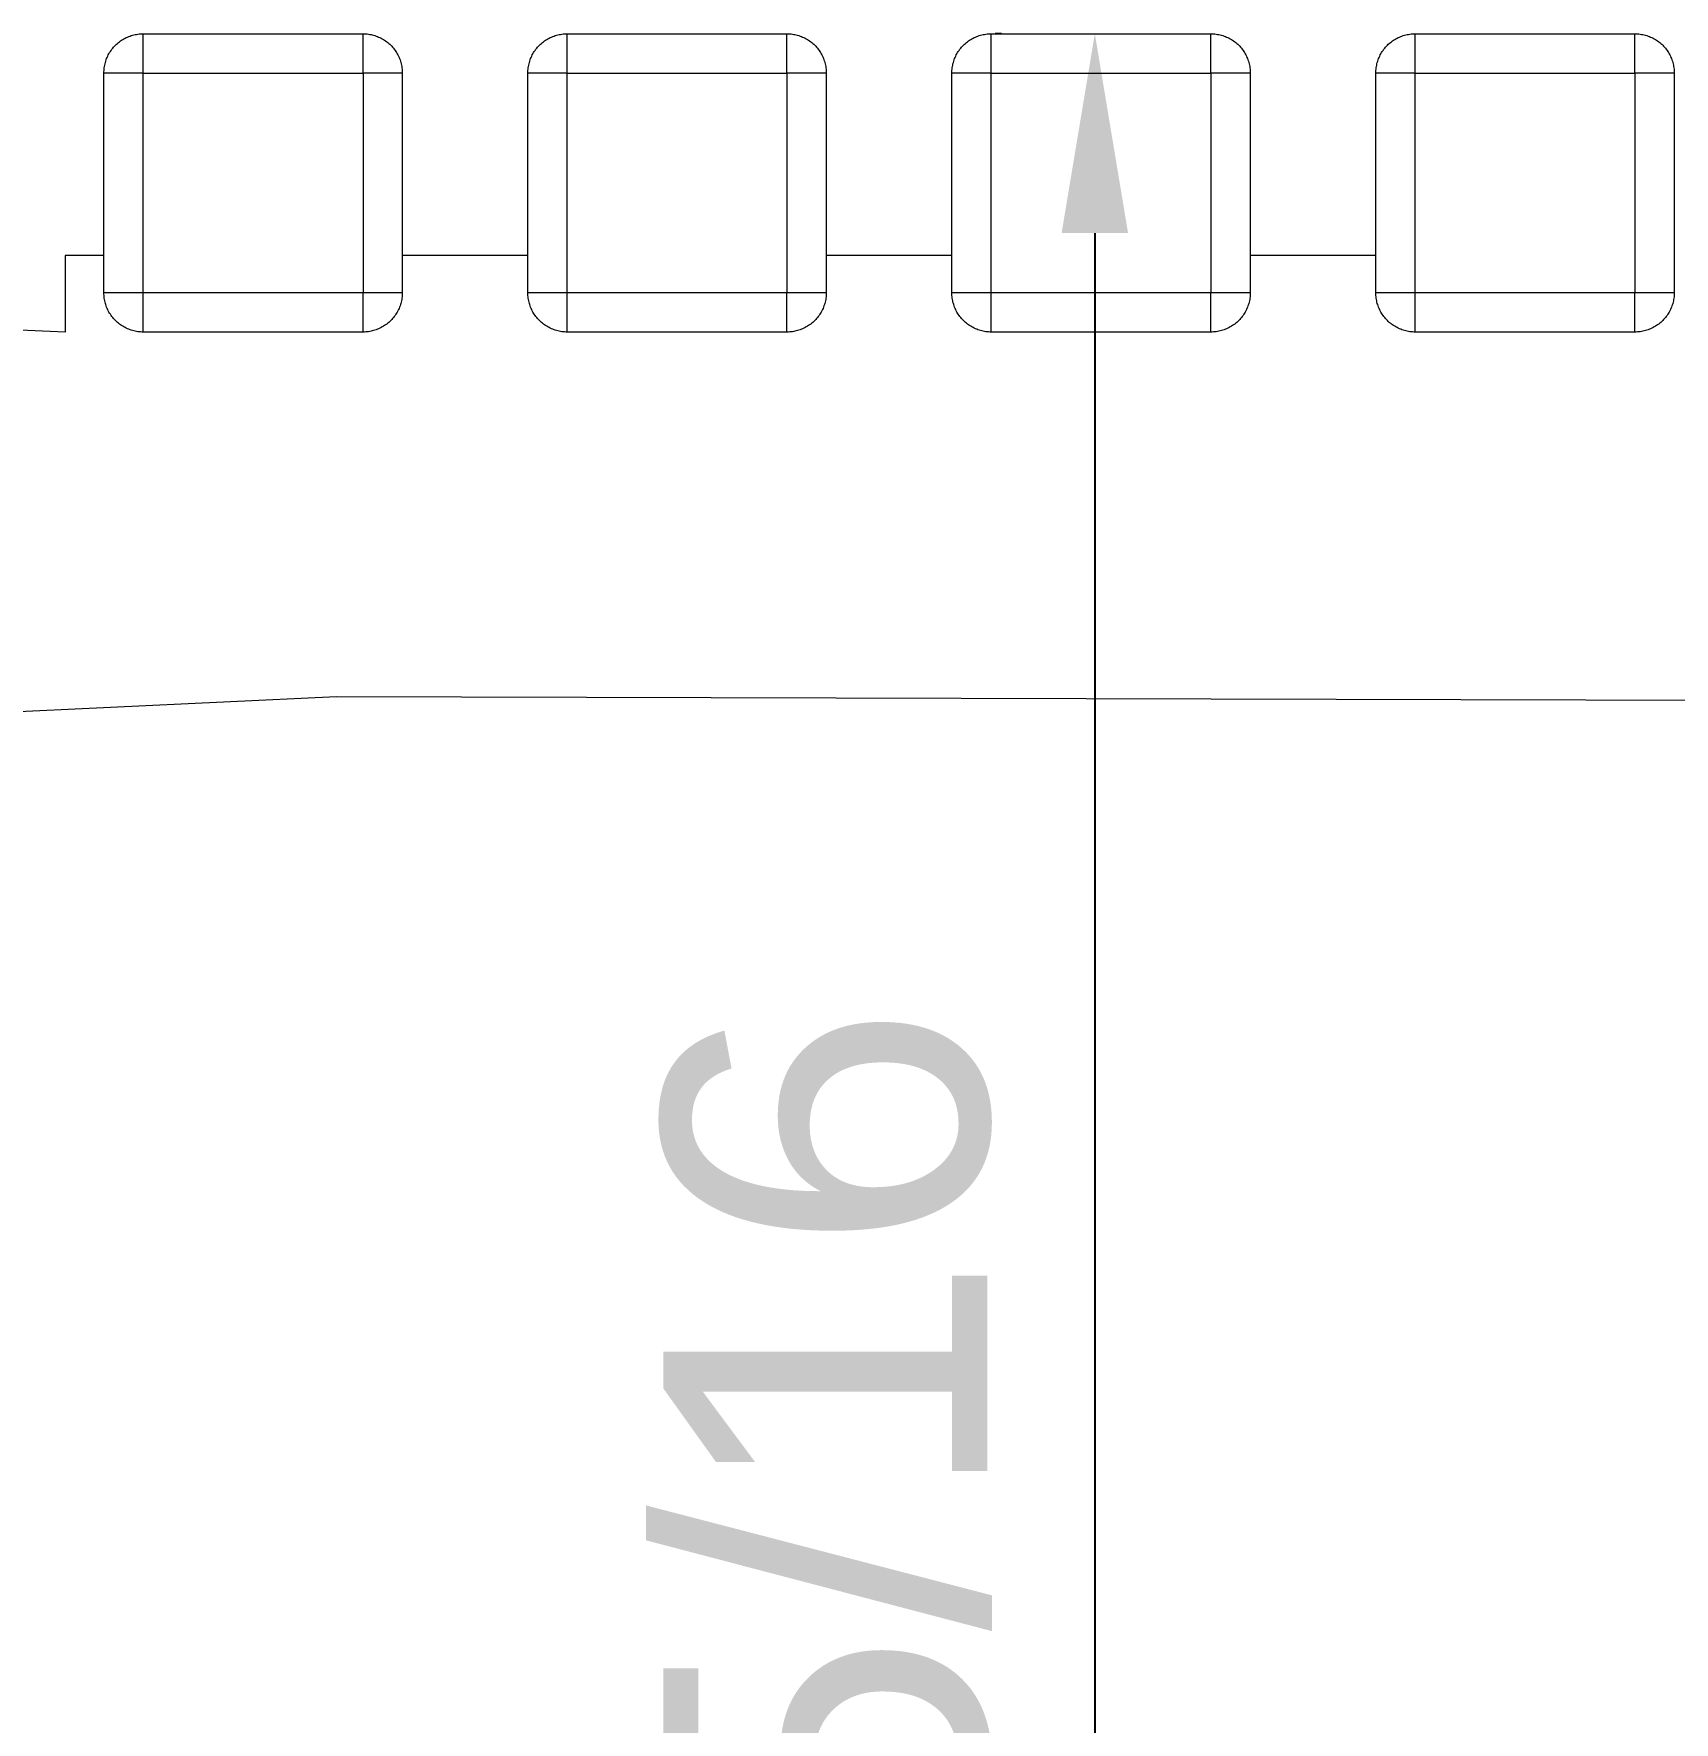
# Model space of a CAD drawing. Header units: inches. Extents: x -16 to 183, y -17 to 123.
# Drawn here: x 144.17 to 152.39, y 113.85 to 122.32 of the extents above; entities that cross this region are included whole.
import ezdxf

# ---------------------------------------------------------------- set-up
doc = ezdxf.new("R2010")
doc.units = ezdxf.units.IN
doc.layers.add('ZANO_R', color=7, linetype='Continuous', lineweight=0)
doc.layers.add('ZANO_W', color=1, linetype='Continuous', lineweight=0)
doc.styles.get("Standard").update_dxf_attribs({"font": 'arial.ttf'})
doc.dimstyles.new('amerykanie', dxfattribs={"dimtxt": 50, "dimasz": 50, "dimexe": 0.5, "dimexo": 0.5, "dimgap": 1, "dimtad": 1, "dimdec": 0, "dimzin": 0, "dimlunit": 5, "dimtxsty": 'Standard', "dimcen": 0.09, "dimclrd": 1, "dimclre": 1, "dimclrt": 1, "dimazin": 0, "dimtfac": 1, "dimtdec": 0, "dimtmove": 0, "dimatfit": 3, "dimfxl": 1, "dimtzin": 0, "dimarcsym": 1})

# ---------------------------------------------------------------- blocks, each defined once
blk = doc.blocks.new('*D366')
at = {"layer": 'ZANO_W', "color": 1, "lineweight": -2}
for p, q in [((149.0193, 122.3175), (148.9881, 122.3175)), ((149.4881, 121.3175), (149.4881, 106.0308)), ((149.0193, 105.0308), (148.9881, 105.0308))]:
    blk.add_line(p, q, dxfattribs=at)
at = {"layer": 'ZANO_W', "color": 1}
for points in [[(149.6548, 121.3175), (149.3214, 121.3175), (149.4881, 122.3175)], [(149.3214, 106.0308), (149.6548, 106.0308), (149.4881, 105.0308)]]:
    blk.add_solid(points, dxfattribs=at)
at = {"layer": 'ZANO_W', "color": 1, "insert": (148.1479, 113.6741), "char_height": 1.625, "attachment_point": 5, "rotation": 90}
blk.add_mtext('17 5/16', dxfattribs=at)

msp = doc.modelspace()

# ---------------------------------------------------------------- linework, layer by layer
at = {"layer": 'ZANO_R'}
for p, q in [((144.61972, 122.29223), (144.62563, 122.29543)), ((144.62563, 122.29543), (144.63165, 122.29842)), ((144.63165, 122.29842), (144.63777, 122.3012)), ((144.63777, 122.3012), (144.64398, 122.30377)), ((144.64398, 122.30377), (144.65027, 122.30613)), ((144.65027, 122.30613), (144.65665, 122.30827)), ((144.65665, 122.30827), (144.66309, 122.3102)), ((144.66309, 122.3102), (144.66959, 122.3119)), ((144.66959, 122.3119), (144.67615, 122.31338)), ((144.67615, 122.31338), (144.68275, 122.31463)), ((144.68275, 122.31463), (144.68939, 122.31566)), ((144.68939, 122.31566), (144.69607, 122.31646)), ((144.69607, 122.31646), (144.70276, 122.31704)), ((144.70276, 122.31704), (144.70948, 122.31738)), ((144.70948, 122.31738), (144.7162, 122.31749)), ((144.7162, 122.31749), (145.81856, 122.31749)), ((144.7162, 122.12064), (144.7162, 122.31749)), ((145.81856, 122.31749), (145.82528, 122.31738)), ((145.81856, 122.12064), (145.81856, 122.31749)), ((145.82528, 122.31738), (145.83199, 122.31704)), ((145.83199, 122.31704), (145.83869, 122.31646)), ((145.83869, 122.31646), (145.84536, 122.31566)), ((145.84536, 122.31566), (145.852, 122.31463)), ((145.852, 122.31463), (145.85861, 122.31338)), ((145.85861, 122.31338), (145.86516, 122.3119)), ((145.86516, 122.3119), (145.87167, 122.3102)), ((145.87167, 122.3102), (145.87811, 122.30827)), ((145.87811, 122.30827), (145.88448, 122.30613)), ((145.88448, 122.30613), (145.89077, 122.30377)), ((145.89077, 122.30377), (145.89698, 122.3012)), ((145.89698, 122.3012), (145.9031, 122.29842)), ((145.9031, 122.29842), (145.90912, 122.29543)), ((145.90912, 122.29543), (145.91504, 122.29223)), ((146.7457, 122.29223), (146.75161, 122.29543)), ((146.75161, 122.29543), (146.75763, 122.29842)), ((146.75763, 122.29842), (146.76375, 122.3012)), ((146.76375, 122.3012), (146.76996, 122.30377)), ((146.76996, 122.30377), (146.77626, 122.30613)), ((146.77626, 122.30613), (146.78263, 122.30827)), ((146.78263, 122.30827), (146.78907, 122.3102)), ((146.78907, 122.3102), (146.79557, 122.3119)), ((146.79557, 122.3119), (146.80213, 122.31338)), ((146.80213, 122.31338), (146.80873, 122.31463)), ((146.80873, 122.31463), (146.81537, 122.31566)), ((146.81537, 122.31566), (146.82205, 122.31646)), ((146.82205, 122.31646), (146.82875, 122.31704)), ((146.82875, 122.31704), (146.83546, 122.31738)), ((146.83546, 122.31738), (146.84218, 122.31749)), ((146.84218, 122.31749), (147.94454, 122.31749)), ((146.84218, 122.12064), (146.84218, 122.31749)), ((147.94454, 122.31749), (147.95126, 122.31738)), ((147.94454, 122.12064), (147.94454, 122.31749)), ((147.95126, 122.31738), (147.95797, 122.31704)), ((147.95797, 122.31704), (147.96467, 122.31646)), ((147.96467, 122.31646), (147.97134, 122.31566)), ((147.97134, 122.31566), (147.97799, 122.31463)), ((147.97799, 122.31463), (147.98459, 122.31338)), ((147.98459, 122.31338), (147.99115, 122.3119)), ((147.99115, 122.3119), (147.99765, 122.3102)), ((147.99765, 122.3102), (148.00409, 122.30827)), ((148.00409, 122.30827), (148.01046, 122.30613)), ((148.01046, 122.30613), (148.01676, 122.30377)), ((148.01676, 122.30377), (148.02297, 122.3012)), ((148.02297, 122.3012), (148.02908, 122.29842)), ((148.02908, 122.29842), (148.0351, 122.29543)), ((148.0351, 122.29543), (148.04102, 122.29223)), ((148.87168, 122.29223), (148.8776, 122.29543)), ((148.8776, 122.29543), (148.88362, 122.29842)), ((148.88362, 122.29842), (148.88974, 122.3012)), ((148.88974, 122.3012), (148.89595, 122.30377)), ((148.89595, 122.30377), (148.90224, 122.30613)), ((148.90224, 122.30613), (148.90861, 122.30827)), ((148.90861, 122.30827), (148.91505, 122.3102)), ((148.91505, 122.3102), (148.92155, 122.3119)), ((148.92155, 122.3119), (148.92811, 122.31338)), ((148.92811, 122.31338), (148.93471, 122.31463)), ((148.93471, 122.31463), (148.94136, 122.31566)), ((148.94136, 122.31566), (148.94803, 122.31646)), ((148.94803, 122.31646), (148.95473, 122.31704)), ((148.95473, 122.31704), (148.96144, 122.31738)), ((148.96144, 122.31738), (148.96816, 122.31749)), ((148.96816, 122.31749), (150.07052, 122.31749)), ((148.96816, 122.12064), (148.96816, 122.31749)), ((150.07052, 122.31749), (150.07724, 122.31738)), ((150.07052, 122.12064), (150.07052, 122.31749)), ((150.07724, 122.31738), (150.08396, 122.31704)), ((150.08396, 122.31704), (150.09065, 122.31646)), ((150.09065, 122.31646), (150.09733, 122.31566)), ((150.09733, 122.31566), (150.10397, 122.31463)), ((150.10397, 122.31463), (150.11057, 122.31338)), ((150.11057, 122.31338), (150.11713, 122.3119)), ((150.11713, 122.3119), (150.12363, 122.3102)), ((150.12363, 122.3102), (150.13007, 122.30827)), ((150.13007, 122.30827), (150.13644, 122.30613)), ((150.13644, 122.30613), (150.14274, 122.30377)), ((150.14274, 122.30377), (150.14895, 122.3012)), ((150.14895, 122.3012), (150.15507, 122.29842)), ((150.15507, 122.29842), (150.16109, 122.29543)), ((150.16109, 122.29543), (150.167, 122.29223)), ((150.99767, 122.29223), (151.00358, 122.29543)), ((151.00358, 122.29543), (151.0096, 122.29842)), ((151.0096, 122.29842), (151.01572, 122.3012)), ((151.01572, 122.3012), (151.02193, 122.30377)), ((151.02193, 122.30377), (151.02822, 122.30613)), ((151.02822, 122.30613), (151.03459, 122.30827)), ((151.03459, 122.30827), (151.04104, 122.3102)), ((151.04104, 122.3102), (151.04754, 122.3119)), ((151.04754, 122.3119), (151.05409, 122.31338)), ((151.05409, 122.31338), (151.0607, 122.31463)), ((151.0607, 122.31463), (151.06734, 122.31566)), ((151.06734, 122.31566), (151.07401, 122.31646)), ((151.07401, 122.31646), (151.08071, 122.31704)), ((151.08071, 122.31704), (151.08742, 122.31738)), ((151.08742, 122.31738), (151.09414, 122.31749)), ((151.09414, 122.31749), (152.19651, 122.31749)), ((151.09414, 122.12064), (151.09414, 122.31749)), ((152.19651, 122.31749), (152.20323, 122.31738)), ((152.19651, 122.12064), (152.19651, 122.31749)), ((152.20323, 122.31738), (152.20994, 122.31704)), ((152.20994, 122.31704), (152.21664, 122.31646)), ((152.21664, 122.31646), (152.22331, 122.31566)), ((152.22331, 122.31566), (152.22995, 122.31463)), ((152.22995, 122.31463), (152.23656, 122.31338)), ((152.23656, 122.31338), (152.24311, 122.3119)), ((152.24311, 122.3119), (152.24962, 122.3102)), ((152.24962, 122.3102), (152.25606, 122.30827)), ((152.25606, 122.30827), (152.26243, 122.30613)), ((152.26243, 122.30613), (152.26872, 122.30377)), ((152.26872, 122.30377), (152.27493, 122.3012)), ((152.27493, 122.3012), (152.28105, 122.29842)), ((152.28105, 122.29842), (152.28707, 122.29543)), ((152.28707, 122.29543), (152.29298, 122.29223)), ((144.53843, 122.20519), (144.54142, 122.21121)), ((144.54142, 122.21121), (144.54461, 122.21712)), ((144.54461, 122.21712), (144.548, 122.22292)), ((144.548, 122.22292), (144.55159, 122.22861)), ((144.55159, 122.22861), (144.55538, 122.23416)), ((144.55538, 122.23416), (144.55934, 122.23959)), ((144.55934, 122.23959), (144.5635, 122.24487)), ((144.5635, 122.24487), (144.56783, 122.25002)), ((144.56783, 122.25002), (144.57233, 122.25501)), ((144.57233, 122.25501), (144.577, 122.25984)), ((144.577, 122.25984), (144.58184, 122.26451)), ((144.58184, 122.26451), (144.58683, 122.26901)), ((144.58683, 122.26901), (144.59197, 122.27334)), ((144.59197, 122.27334), (144.59725, 122.2775)), ((144.59725, 122.2775), (144.60268, 122.28147)), ((144.60268, 122.28147), (144.60823, 122.28525)), ((144.60823, 122.28525), (144.61392, 122.28884)), ((144.61392, 122.28884), (144.61972, 122.29223)), ((145.91504, 122.29223), (145.92084, 122.28884)), ((145.92084, 122.28884), (145.92652, 122.28525)), ((145.92652, 122.28525), (145.93208, 122.28147)), ((145.93208, 122.28147), (145.9375, 122.2775)), ((145.9375, 122.2775), (145.94279, 122.27334)), ((145.94279, 122.27334), (145.94793, 122.26901)), ((145.94793, 122.26901), (145.95292, 122.26451)), ((145.95292, 122.26451), (145.95775, 122.25984)), ((145.95775, 122.25984), (145.96242, 122.25501)), ((145.96242, 122.25501), (145.96693, 122.25002)), ((145.96693, 122.25002), (145.97126, 122.24487)), ((145.97126, 122.24487), (145.97541, 122.23959)), ((145.97541, 122.23959), (145.97938, 122.23416)), ((145.97938, 122.23416), (145.98316, 122.22861)), ((145.98316, 122.22861), (145.98675, 122.22292)), ((145.98675, 122.22292), (145.99014, 122.21712)), ((145.99014, 122.21712), (145.99334, 122.21121)), ((145.99334, 122.21121), (145.99633, 122.20519)), ((146.66441, 122.20519), (146.6674, 122.21121)), ((146.6674, 122.21121), (146.67059, 122.21712)), ((146.67059, 122.21712), (146.67399, 122.22292)), ((146.67399, 122.22292), (146.67758, 122.22861)), ((146.67758, 122.22861), (146.68136, 122.23416)), ((146.68136, 122.23416), (146.68533, 122.23959)), ((146.68533, 122.23959), (146.68948, 122.24487)), ((146.68948, 122.24487), (146.69381, 122.25002)), ((146.69381, 122.25002), (146.69831, 122.25501)), ((146.69831, 122.25501), (146.70298, 122.25984)), ((146.70298, 122.25984), (146.70782, 122.26451)), ((146.70782, 122.26451), (146.71281, 122.26901)), ((146.71281, 122.26901), (146.71795, 122.27334)), ((146.71795, 122.27334), (146.72323, 122.2775)), ((146.72323, 122.2775), (146.72866, 122.28147)), ((146.72866, 122.28147), (146.73422, 122.28525)), ((146.73422, 122.28525), (146.7399, 122.28884)), ((146.7399, 122.28884), (146.7457, 122.29223)), ((148.04102, 122.29223), (148.04682, 122.28884)), ((148.04682, 122.28884), (148.0525, 122.28525)), ((148.0525, 122.28525), (148.05806, 122.28147)), ((148.05806, 122.28147), (148.06348, 122.2775)), ((148.06348, 122.2775), (148.06877, 122.27334)), ((148.06877, 122.27334), (148.07391, 122.26901)), ((148.07391, 122.26901), (148.0789, 122.26451)), ((148.0789, 122.26451), (148.08373, 122.25984)), ((148.08373, 122.25984), (148.08841, 122.25501)), ((148.08841, 122.25501), (148.09291, 122.25002)), ((148.09291, 122.25002), (148.09724, 122.24487)), ((148.09724, 122.24487), (148.10139, 122.23959)), ((148.10139, 122.23959), (148.10536, 122.23416)), ((148.10536, 122.23416), (148.10914, 122.22861)), ((148.10914, 122.22861), (148.11273, 122.22292)), ((148.11273, 122.22292), (148.11613, 122.21712)), ((148.11613, 122.21712), (148.11932, 122.21121)), ((148.11932, 122.21121), (148.12231, 122.20519)), ((148.79039, 122.20519), (148.79338, 122.21121)), ((148.79338, 122.21121), (148.79658, 122.21712)), ((148.79658, 122.21712), (148.79997, 122.22292)), ((148.79997, 122.22292), (148.80356, 122.22861)), ((148.80356, 122.22861), (148.80734, 122.23416)), ((148.80734, 122.23416), (148.81131, 122.23959)), ((148.81131, 122.23959), (148.81546, 122.24487)), ((148.81546, 122.24487), (148.81979, 122.25002)), ((148.81979, 122.25002), (148.8243, 122.25501)), ((148.8243, 122.25501), (148.82897, 122.25984)), ((148.82897, 122.25984), (148.8338, 122.26451)), ((148.8338, 122.26451), (148.83879, 122.26901)), ((148.83879, 122.26901), (148.84393, 122.27334)), ((148.84393, 122.27334), (148.84922, 122.2775)), ((148.84922, 122.2775), (148.85464, 122.28147)), ((148.85464, 122.28147), (148.8602, 122.28525)), ((148.8602, 122.28525), (148.86588, 122.28884)), ((148.86588, 122.28884), (148.87168, 122.29223)), ((150.167, 122.29223), (150.1728, 122.28884)), ((150.1728, 122.28884), (150.17849, 122.28525)), ((150.17849, 122.28525), (150.18404, 122.28147)), ((150.18404, 122.28147), (150.18947, 122.2775)), ((150.18947, 122.2775), (150.19475, 122.27334)), ((150.19475, 122.27334), (150.19989, 122.26901)), ((150.19989, 122.26901), (150.20488, 122.26451)), ((150.20488, 122.26451), (150.20972, 122.25984)), ((150.20972, 122.25984), (150.21439, 122.25501)), ((150.21439, 122.25501), (150.21889, 122.25002)), ((150.21889, 122.25002), (150.22322, 122.24487)), ((150.22322, 122.24487), (150.22737, 122.23959)), ((150.22737, 122.23959), (150.23134, 122.23416)), ((150.23134, 122.23416), (150.23513, 122.22861)), ((150.23513, 122.22861), (150.23872, 122.22292)), ((150.23872, 122.22292), (150.24211, 122.21712)), ((150.24211, 122.21712), (150.2453, 122.21121)), ((150.2453, 122.21121), (150.24829, 122.20519)), ((150.91637, 122.20519), (150.91936, 122.21121)), ((150.91936, 122.21121), (150.92256, 122.21712)), ((150.92256, 122.21712), (150.92595, 122.22292)), ((150.92595, 122.22292), (150.92954, 122.22861)), ((150.92954, 122.22861), (150.93332, 122.23416)), ((150.93332, 122.23416), (150.93729, 122.23959)), ((150.93729, 122.23959), (150.94145, 122.24487)), ((150.94145, 122.24487), (150.94578, 122.25002)), ((150.94578, 122.25002), (150.95028, 122.25501)), ((150.95028, 122.25501), (150.95495, 122.25984)), ((150.95495, 122.25984), (150.95978, 122.26451)), ((150.95978, 122.26451), (150.96477, 122.26901)), ((150.96477, 122.26901), (150.96991, 122.27334)), ((150.96991, 122.27334), (150.9752, 122.2775)), ((150.9752, 122.2775), (150.98063, 122.28147)), ((150.98063, 122.28147), (150.98618, 122.28525)), ((150.98618, 122.28525), (150.99186, 122.28884)), ((150.99186, 122.28884), (150.99767, 122.29223)), ((152.29298, 122.29223), (152.29879, 122.28884)), ((152.29879, 122.28884), (152.30447, 122.28525)), ((152.30447, 122.28525), (152.31003, 122.28147)), ((152.31003, 122.28147), (152.31545, 122.2775)), ((152.31545, 122.2775), (152.32074, 122.27334)), ((152.32074, 122.27334), (152.32588, 122.26901)), ((152.32588, 122.26901), (152.33087, 122.26451)), ((152.33087, 122.26451), (152.3357, 122.25984)), ((152.3357, 122.25984), (152.34037, 122.25501)), ((152.34037, 122.25501), (152.34488, 122.25002)), ((152.34488, 122.25002), (152.34921, 122.24487)), ((152.34921, 122.24487), (152.35336, 122.23959)), ((152.35336, 122.23959), (152.35733, 122.23416)), ((152.35733, 122.23416), (152.36111, 122.22861)), ((152.36111, 122.22861), (152.3647, 122.22292)), ((152.3647, 122.22292), (152.36809, 122.21712)), ((152.36809, 122.21712), (152.37129, 122.21121)), ((152.37129, 122.21121), (152.37428, 122.20519)), ((144.51935, 122.12064), (144.51946, 122.12737)), ((144.51946, 122.12737), (144.5198, 122.13408)), ((144.5198, 122.13408), (144.52038, 122.14078)), ((144.52038, 122.14078), (144.52118, 122.14745)), ((144.52118, 122.14745), (144.52221, 122.15409)), ((144.52221, 122.15409), (144.52346, 122.16069)), ((144.52346, 122.16069), (144.52494, 122.16725)), ((144.52494, 122.16725), (144.52665, 122.17375)), ((144.52665, 122.17375), (144.52857, 122.18019)), ((144.52857, 122.18019), (144.53071, 122.18657)), ((144.53071, 122.18657), (144.53307, 122.19286)), ((144.53307, 122.19286), (144.53564, 122.19907)), ((144.53564, 122.19907), (144.53843, 122.20519)), ((145.99633, 122.20519), (145.99911, 122.19907)), ((145.99911, 122.19907), (146.00168, 122.19286)), ((146.00168, 122.19286), (146.00404, 122.18657)), ((146.00404, 122.18657), (146.00618, 122.18019)), ((146.00618, 122.18019), (146.00811, 122.17375)), ((146.00811, 122.17375), (146.00981, 122.16725)), ((146.00981, 122.16725), (146.01129, 122.16069)), ((146.01129, 122.16069), (146.01255, 122.15409)), ((146.01255, 122.15409), (146.01357, 122.14745)), ((146.01357, 122.14745), (146.01438, 122.14078)), ((146.01438, 122.14078), (146.01495, 122.13408)), ((146.01495, 122.13408), (146.01529, 122.12737)), ((146.01529, 122.12737), (146.01541, 122.12064)), ((146.64533, 122.12064), (146.64544, 122.12737)), ((146.64544, 122.12737), (146.64579, 122.13408)), ((146.64579, 122.13408), (146.64636, 122.14078)), ((146.64636, 122.14078), (146.64716, 122.14745)), ((146.64716, 122.14745), (146.64819, 122.15409)), ((146.64819, 122.15409), (146.64945, 122.16069)), ((146.64945, 122.16069), (146.65093, 122.16725)), ((146.65093, 122.16725), (146.65263, 122.17375)), ((146.65263, 122.17375), (146.65455, 122.18019)), ((146.65455, 122.18019), (146.65669, 122.18657)), ((146.65669, 122.18657), (146.65905, 122.19286)), ((146.65905, 122.19286), (146.66163, 122.19907)), ((146.66163, 122.19907), (146.66441, 122.20519)), ((148.12231, 122.20519), (148.12509, 122.19907)), ((148.12509, 122.19907), (148.12767, 122.19286)), ((148.12767, 122.19286), (148.13002, 122.18657)), ((148.13002, 122.18657), (148.13217, 122.18019)), ((148.13217, 122.18019), (148.13409, 122.17375)), ((148.13409, 122.17375), (148.13579, 122.16725)), ((148.13579, 122.16725), (148.13727, 122.16069)), ((148.13727, 122.16069), (148.13853, 122.15409)), ((148.13853, 122.15409), (148.13956, 122.14745)), ((148.13956, 122.14745), (148.14036, 122.14078)), ((148.14036, 122.14078), (148.14093, 122.13408)), ((148.14093, 122.13408), (148.14128, 122.12737)), ((148.14128, 122.12737), (148.14139, 122.12064)), ((148.77131, 122.12064), (148.77143, 122.12737)), ((148.77143, 122.12737), (148.77177, 122.13408)), ((148.77177, 122.13408), (148.77234, 122.14078)), ((148.77234, 122.14078), (148.77315, 122.14745)), ((148.77315, 122.14745), (148.77417, 122.15409)), ((148.77417, 122.15409), (148.77543, 122.16069)), ((148.77543, 122.16069), (148.77691, 122.16725)), ((148.77691, 122.16725), (148.77861, 122.17375)), ((148.77861, 122.17375), (148.78054, 122.18019)), ((148.78054, 122.18019), (148.78268, 122.18657)), ((148.78268, 122.18657), (148.78504, 122.19286)), ((148.78504, 122.19286), (148.78761, 122.19907)), ((148.78761, 122.19907), (148.79039, 122.20519)), ((150.24829, 122.20519), (150.25108, 122.19907)), ((150.25108, 122.19907), (150.25365, 122.19286)), ((150.25365, 122.19286), (150.25601, 122.18657)), ((150.25601, 122.18657), (150.25815, 122.18019)), ((150.25815, 122.18019), (150.26007, 122.17375)), ((150.26007, 122.17375), (150.26178, 122.16725)), ((150.26178, 122.16725), (150.26326, 122.16069)), ((150.26326, 122.16069), (150.26451, 122.15409)), ((150.26451, 122.15409), (150.26554, 122.14745)), ((150.26554, 122.14745), (150.26634, 122.14078)), ((150.26634, 122.14078), (150.26691, 122.13408)), ((150.26691, 122.13408), (150.26726, 122.12737)), ((150.26726, 122.12737), (150.26737, 122.12064)), ((150.89729, 122.12064), (150.89741, 122.12737)), ((150.89741, 122.12737), (150.89775, 122.13408)), ((150.89775, 122.13408), (150.89833, 122.14078)), ((150.89833, 122.14078), (150.89913, 122.14745)), ((150.89913, 122.14745), (150.90016, 122.15409)), ((150.90016, 122.15409), (150.90141, 122.16069)), ((150.90141, 122.16069), (150.90289, 122.16725)), ((150.90289, 122.16725), (150.90459, 122.17375)), ((150.90459, 122.17375), (150.90652, 122.18019)), ((150.90652, 122.18019), (150.90866, 122.18657)), ((150.90866, 122.18657), (150.91102, 122.19286)), ((150.91102, 122.19286), (150.91359, 122.19907)), ((150.91359, 122.19907), (150.91637, 122.20519)), ((152.37428, 122.20519), (152.37706, 122.19907)), ((152.37706, 122.19907), (152.37963, 122.19286)), ((152.37963, 122.19286), (152.38199, 122.18657)), ((152.38199, 122.18657), (152.38413, 122.18019)), ((152.38413, 122.18019), (152.38606, 122.17375)), ((152.38606, 122.17375), (152.38776, 122.16725)), ((152.38776, 122.16725), (152.38924, 122.16069)), ((152.38924, 122.16069), (152.39049, 122.15409)), ((152.39049, 122.15409), (152.39152, 122.14745)), ((152.39152, 122.14745), (152.39232, 122.14078)), ((152.39232, 122.14078), (152.3929, 122.13408)), ((152.3929, 122.13408), (152.39324, 122.12737)), ((152.39324, 122.12737), (152.39336, 122.12064)), ((144.51935, 121.01828), (144.51935, 122.12064)), ((144.7162, 122.12064), (144.51935, 122.12064)), ((144.7162, 122.12064), (145.81856, 122.12064)), ((144.7162, 121.01828), (144.7162, 122.12064)), ((145.81856, 122.12064), (145.81856, 121.01828)), ((146.01521, 122.12064), (145.81856, 122.12064)), ((146.01521, 122.12064), (146.01541, 122.12064)), ((146.01541, 122.12064), (146.01541, 121.01828)), ((146.64533, 121.01828), (146.64533, 122.12064)), ((146.84218, 122.12064), (146.64533, 122.12064)), ((146.84218, 122.12064), (147.94454, 122.12064)), ((146.84218, 121.01828), (146.84218, 122.12064)), ((147.94454, 122.12064), (147.94454, 121.01828)), ((148.14119, 122.12064), (147.94454, 122.12064)), ((148.14119, 122.12064), (148.14139, 122.12064)), ((148.14139, 122.12064), (148.14139, 121.01828)), ((148.77131, 121.01828), (148.77131, 122.12064)), ((148.96816, 122.12064), (148.77131, 122.12064)), ((148.96816, 122.12064), (150.07052, 122.12064)), ((148.96816, 121.01828), (148.96816, 122.12064)), ((150.07052, 122.12064), (150.07052, 121.01828)), ((150.26718, 122.12064), (150.07052, 122.12064)), ((150.26718, 122.12064), (150.26737, 122.12064)), ((150.26737, 122.12064), (150.26737, 121.01828)), ((150.89729, 121.01828), (150.89729, 122.12064)), ((151.09414, 122.12064), (150.89729, 122.12064)), ((151.09414, 122.12064), (152.19651, 122.12064)), ((151.09414, 121.01828), (151.09414, 122.12064)), ((152.19651, 122.12064), (152.19651, 121.01828)), ((152.39316, 122.12064), (152.19651, 122.12064)), ((152.39316, 122.12064), (152.39336, 122.12064)), ((152.39336, 122.12064), (152.39336, 121.01828)), ((144.51935, 121.20529), (144.32525, 121.20529)), ((144.32525, 121.20529), (144.32525, 120.8212)), ((146.64533, 121.20529), (146.01541, 121.20529)), ((148.77131, 121.20529), (148.14139, 121.20529)), ((150.89729, 121.20529), (150.26737, 121.20529)), ((144.51946, 121.01156), (144.51935, 121.01828)), ((144.7162, 121.01828), (144.51935, 121.01828)), ((144.5198, 121.00485), (144.51946, 121.01156)), ((144.52038, 120.99815), (144.5198, 121.00485)), ((144.52118, 120.99148), (144.52038, 120.99815)), ((144.52221, 120.98484), (144.52118, 120.99148)), ((144.52346, 120.97823), (144.52221, 120.98484)), ((144.52494, 120.97168), (144.52346, 120.97823)), ((144.52665, 120.96517), (144.52494, 120.97168)), ((144.52857, 120.95873), (144.52665, 120.96517)), ((144.53071, 120.95236), (144.52857, 120.95873)), ((144.53307, 120.94607), (144.53071, 120.95236)), ((144.53564, 120.93986), (144.53307, 120.94607)), ((144.53843, 120.93374), (144.53564, 120.93986)), ((145.81856, 121.01828), (144.7162, 121.01828)), ((144.7162, 120.82163), (144.7162, 121.01828)), ((145.81856, 120.82163), (145.81856, 121.01828)), ((146.01521, 121.01828), (145.81856, 121.01828)), ((145.99911, 120.93986), (145.99633, 120.93374)), ((146.00168, 120.94607), (145.99911, 120.93986)), ((146.00404, 120.95236), (146.00168, 120.94607)), ((146.00618, 120.95873), (146.00404, 120.95236)), ((146.00811, 120.96517), (146.00618, 120.95873)), ((146.00981, 120.97168), (146.00811, 120.96517)), ((146.01129, 120.97823), (146.00981, 120.97168)), ((146.01255, 120.98484), (146.01129, 120.97823)), ((146.01357, 120.99148), (146.01255, 120.98484)), ((146.01438, 120.99815), (146.01357, 120.99148)), ((146.01495, 121.00485), (146.01438, 120.99815)), ((146.01529, 121.01156), (146.01495, 121.00485)), ((146.01521, 121.01828), (146.01541, 121.01828)), ((146.01541, 121.01828), (146.01529, 121.01156)), ((146.64544, 121.01156), (146.64533, 121.01828)), ((146.84218, 121.01828), (146.64533, 121.01828)), ((146.64579, 121.00485), (146.64544, 121.01156)), ((146.64636, 120.99815), (146.64579, 121.00485)), ((146.64716, 120.99148), (146.64636, 120.99815)), ((146.64819, 120.98484), (146.64716, 120.99148)), ((146.64945, 120.97823), (146.64819, 120.98484)), ((146.65093, 120.97168), (146.64945, 120.97823)), ((146.65263, 120.96517), (146.65093, 120.97168)), ((146.65455, 120.95873), (146.65263, 120.96517)), ((146.65669, 120.95236), (146.65455, 120.95873)), ((146.65905, 120.94607), (146.65669, 120.95236)), ((146.66163, 120.93986), (146.65905, 120.94607)), ((146.66441, 120.93374), (146.66163, 120.93986)), ((147.94454, 121.01828), (146.84218, 121.01828)), ((146.84218, 120.82163), (146.84218, 121.01828)), ((147.94454, 120.82163), (147.94454, 121.01828)), ((148.14119, 121.01828), (147.94454, 121.01828)), ((148.12509, 120.93986), (148.12231, 120.93374)), ((148.12767, 120.94607), (148.12509, 120.93986)), ((148.13002, 120.95236), (148.12767, 120.94607)), ((148.13217, 120.95873), (148.13002, 120.95236)), ((148.13409, 120.96517), (148.13217, 120.95873)), ((148.13579, 120.97168), (148.13409, 120.96517)), ((148.13727, 120.97823), (148.13579, 120.97168)), ((148.13853, 120.98484), (148.13727, 120.97823)), ((148.13956, 120.99148), (148.13853, 120.98484)), ((148.14036, 120.99815), (148.13956, 120.99148)), ((148.14093, 121.00485), (148.14036, 120.99815)), ((148.14128, 121.01156), (148.14093, 121.00485)), ((148.14119, 121.01828), (148.14139, 121.01828)), ((148.14139, 121.01828), (148.14128, 121.01156)), ((148.77143, 121.01156), (148.77131, 121.01828)), ((148.96816, 121.01828), (148.77131, 121.01828)), ((148.77177, 121.00485), (148.77143, 121.01156)), ((148.77234, 120.99815), (148.77177, 121.00485)), ((148.77315, 120.99148), (148.77234, 120.99815)), ((148.77417, 120.98484), (148.77315, 120.99148)), ((148.77543, 120.97823), (148.77417, 120.98484)), ((148.77691, 120.97168), (148.77543, 120.97823)), ((148.77861, 120.96517), (148.77691, 120.97168)), ((148.78054, 120.95873), (148.77861, 120.96517)), ((148.78268, 120.95236), (148.78054, 120.95873)), ((148.78504, 120.94607), (148.78268, 120.95236)), ((148.78761, 120.93986), (148.78504, 120.94607)), ((148.79039, 120.93374), (148.78761, 120.93986)), ((150.07052, 121.01828), (148.96816, 121.01828)), ((148.96816, 120.82163), (148.96816, 121.01828)), ((150.07052, 120.82163), (150.07052, 121.01828)), ((150.26718, 121.01828), (150.07052, 121.01828)), ((150.25108, 120.93986), (150.24829, 120.93374)), ((150.25365, 120.94607), (150.25108, 120.93986)), ((150.25601, 120.95236), (150.25365, 120.94607)), ((150.25815, 120.95873), (150.25601, 120.95236)), ((150.26007, 120.96517), (150.25815, 120.95873)), ((150.26178, 120.97168), (150.26007, 120.96517)), ((150.26326, 120.97823), (150.26178, 120.97168)), ((150.26451, 120.98484), (150.26326, 120.97823)), ((150.26554, 120.99148), (150.26451, 120.98484)), ((150.26634, 120.99815), (150.26554, 120.99148)), ((150.26691, 121.00485), (150.26634, 120.99815)), ((150.26726, 121.01156), (150.26691, 121.00485)), ((150.26718, 121.01828), (150.26737, 121.01828)), ((150.26737, 121.01828), (150.26726, 121.01156)), ((150.89741, 121.01156), (150.89729, 121.01828)), ((151.09414, 121.01828), (150.89729, 121.01828)), ((150.89775, 121.00485), (150.89741, 121.01156)), ((150.89833, 120.99815), (150.89775, 121.00485)), ((150.89913, 120.99148), (150.89833, 120.99815)), ((150.90016, 120.98484), (150.89913, 120.99148)), ((150.90141, 120.97823), (150.90016, 120.98484)), ((150.90289, 120.97168), (150.90141, 120.97823)), ((150.90459, 120.96517), (150.90289, 120.97168)), ((150.90652, 120.95873), (150.90459, 120.96517)), ((150.90866, 120.95236), (150.90652, 120.95873)), ((150.91102, 120.94607), (150.90866, 120.95236)), ((150.91359, 120.93986), (150.91102, 120.94607)), ((150.91637, 120.93374), (150.91359, 120.93986)), ((152.19651, 121.01828), (151.09414, 121.01828)), ((151.09414, 120.82163), (151.09414, 121.01828)), ((152.19651, 120.82163), (152.19651, 121.01828)), ((152.39316, 121.01828), (152.19651, 121.01828)), ((152.37706, 120.93986), (152.37428, 120.93374)), ((152.37963, 120.94607), (152.37706, 120.93986)), ((152.38199, 120.95236), (152.37963, 120.94607)), ((152.38413, 120.95873), (152.38199, 120.95236)), ((152.38606, 120.96517), (152.38413, 120.95873)), ((152.38776, 120.97168), (152.38606, 120.96517)), ((152.38924, 120.97823), (152.38776, 120.97168)), ((152.39049, 120.98484), (152.38924, 120.97823)), ((152.39152, 120.99148), (152.39049, 120.98484)), ((152.39232, 120.99815), (152.39152, 120.99148)), ((152.3929, 121.00485), (152.39232, 120.99815)), ((152.39324, 121.01156), (152.3929, 121.00485)), ((152.39316, 121.01828), (152.39336, 121.01828)), ((152.39336, 121.01828), (152.39324, 121.01156)), ((144.54142, 120.92772), (144.53843, 120.93374)), ((144.54461, 120.9218), (144.54142, 120.92772)), ((144.548, 120.916), (144.54461, 120.9218)), ((144.55159, 120.91032), (144.548, 120.916)), ((144.55538, 120.90476), (144.55159, 120.91032)), ((144.55934, 120.89934), (144.55538, 120.90476)), ((144.5635, 120.89405), (144.55934, 120.89934)), ((144.56783, 120.88891), (144.5635, 120.89405)), ((144.57233, 120.88392), (144.56783, 120.88891)), ((144.577, 120.87909), (144.57233, 120.88392)), ((144.58184, 120.87442), (144.577, 120.87909)), ((144.58683, 120.86991), (144.58184, 120.87442)), ((144.59197, 120.86558), (144.58683, 120.86991)), ((144.59725, 120.86143), (144.59197, 120.86558)), ((144.60268, 120.85746), (144.59725, 120.86143)), ((144.60823, 120.85368), (144.60268, 120.85746)), ((145.93208, 120.85746), (145.92652, 120.85368)), ((145.9375, 120.86143), (145.93208, 120.85746)), ((145.94279, 120.86558), (145.9375, 120.86143)), ((145.94793, 120.86991), (145.94279, 120.86558)), ((145.95292, 120.87442), (145.94793, 120.86991)), ((145.95775, 120.87909), (145.95292, 120.87442)), ((145.96242, 120.88392), (145.95775, 120.87909)), ((145.96693, 120.88891), (145.96242, 120.88392)), ((145.97126, 120.89405), (145.96693, 120.88891)), ((145.97541, 120.89934), (145.97126, 120.89405)), ((145.97938, 120.90476), (145.97541, 120.89934)), ((145.98316, 120.91032), (145.97938, 120.90476)), ((145.98675, 120.916), (145.98316, 120.91032)), ((145.99014, 120.9218), (145.98675, 120.916)), ((145.99334, 120.92772), (145.99014, 120.9218)), ((145.99633, 120.93374), (145.99334, 120.92772)), ((146.6674, 120.92772), (146.66441, 120.93374)), ((146.67059, 120.9218), (146.6674, 120.92772)), ((146.67399, 120.916), (146.67059, 120.9218)), ((146.67758, 120.91032), (146.67399, 120.916)), ((146.68136, 120.90476), (146.67758, 120.91032)), ((146.68533, 120.89934), (146.68136, 120.90476)), ((146.68948, 120.89405), (146.68533, 120.89934)), ((146.69381, 120.88891), (146.68948, 120.89405)), ((146.69831, 120.88392), (146.69381, 120.88891)), ((146.70298, 120.87909), (146.69831, 120.88392)), ((146.70782, 120.87442), (146.70298, 120.87909)), ((146.71281, 120.86991), (146.70782, 120.87442)), ((146.71795, 120.86558), (146.71281, 120.86991)), ((146.72323, 120.86143), (146.71795, 120.86558)), ((146.72866, 120.85746), (146.72323, 120.86143)), ((146.73422, 120.85368), (146.72866, 120.85746)), ((148.05806, 120.85746), (148.0525, 120.85368)), ((148.06348, 120.86143), (148.05806, 120.85746)), ((148.06877, 120.86558), (148.06348, 120.86143)), ((148.07391, 120.86991), (148.06877, 120.86558)), ((148.0789, 120.87442), (148.07391, 120.86991)), ((148.08373, 120.87909), (148.0789, 120.87442)), ((148.08841, 120.88392), (148.08373, 120.87909)), ((148.09291, 120.88891), (148.08841, 120.88392)), ((148.09724, 120.89405), (148.09291, 120.88891)), ((148.10139, 120.89934), (148.09724, 120.89405)), ((148.10536, 120.90476), (148.10139, 120.89934)), ((148.10914, 120.91032), (148.10536, 120.90476)), ((148.11273, 120.916), (148.10914, 120.91032)), ((148.11613, 120.9218), (148.11273, 120.916)), ((148.11932, 120.92772), (148.11613, 120.9218)), ((148.12231, 120.93374), (148.11932, 120.92772)), ((148.79338, 120.92772), (148.79039, 120.93374)), ((148.79658, 120.9218), (148.79338, 120.92772)), ((148.79997, 120.916), (148.79658, 120.9218)), ((148.80356, 120.91032), (148.79997, 120.916)), ((148.80734, 120.90476), (148.80356, 120.91032)), ((148.81131, 120.89934), (148.80734, 120.90476)), ((148.81546, 120.89405), (148.81131, 120.89934)), ((148.81979, 120.88891), (148.81546, 120.89405)), ((148.8243, 120.88392), (148.81979, 120.88891)), ((148.82897, 120.87909), (148.8243, 120.88392)), ((148.8338, 120.87442), (148.82897, 120.87909)), ((148.83879, 120.86991), (148.8338, 120.87442)), ((148.84393, 120.86558), (148.83879, 120.86991)), ((148.84922, 120.86143), (148.84393, 120.86558)), ((148.85464, 120.85746), (148.84922, 120.86143)), ((148.8602, 120.85368), (148.85464, 120.85746)), ((150.18404, 120.85746), (150.17849, 120.85368)), ((150.18947, 120.86143), (150.18404, 120.85746)), ((150.19475, 120.86558), (150.18947, 120.86143)), ((150.19989, 120.86991), (150.19475, 120.86558)), ((150.20488, 120.87442), (150.19989, 120.86991)), ((150.20972, 120.87909), (150.20488, 120.87442)), ((150.21439, 120.88392), (150.20972, 120.87909)), ((150.21889, 120.88891), (150.21439, 120.88392)), ((150.22322, 120.89405), (150.21889, 120.88891)), ((150.22737, 120.89934), (150.22322, 120.89405)), ((150.23134, 120.90476), (150.22737, 120.89934)), ((150.23513, 120.91032), (150.23134, 120.90476)), ((150.23872, 120.916), (150.23513, 120.91032)), ((150.24211, 120.9218), (150.23872, 120.916)), ((150.2453, 120.92772), (150.24211, 120.9218)), ((150.24829, 120.93374), (150.2453, 120.92772)), ((150.91936, 120.92772), (150.91637, 120.93374)), ((150.92256, 120.9218), (150.91936, 120.92772)), ((150.92595, 120.916), (150.92256, 120.9218)), ((150.92954, 120.91032), (150.92595, 120.916)), ((150.93332, 120.90476), (150.92954, 120.91032)), ((150.93729, 120.89934), (150.93332, 120.90476)), ((150.94145, 120.89405), (150.93729, 120.89934)), ((150.94578, 120.88891), (150.94145, 120.89405)), ((150.95028, 120.88392), (150.94578, 120.88891)), ((150.95495, 120.87909), (150.95028, 120.88392)), ((150.95978, 120.87442), (150.95495, 120.87909)), ((150.96477, 120.86991), (150.95978, 120.87442)), ((150.96991, 120.86558), (150.96477, 120.86991)), ((150.9752, 120.86143), (150.96991, 120.86558)), ((150.98063, 120.85746), (150.9752, 120.86143)), ((150.98618, 120.85368), (150.98063, 120.85746)), ((152.31003, 120.85746), (152.30447, 120.85368)), ((152.31545, 120.86143), (152.31003, 120.85746)), ((152.32074, 120.86558), (152.31545, 120.86143)), ((152.32588, 120.86991), (152.32074, 120.86558)), ((152.33087, 120.87442), (152.32588, 120.86991)), ((152.3357, 120.87909), (152.33087, 120.87442)), ((152.34037, 120.88392), (152.3357, 120.87909)), ((152.34488, 120.88891), (152.34037, 120.88392)), ((152.34921, 120.89405), (152.34488, 120.88891)), ((152.35336, 120.89934), (152.34921, 120.89405)), ((152.35733, 120.90476), (152.35336, 120.89934)), ((152.36111, 120.91032), (152.35733, 120.90476)), ((152.3647, 120.916), (152.36111, 120.91032)), ((152.36809, 120.9218), (152.3647, 120.916)), ((152.37129, 120.92772), (152.36809, 120.9218)), ((152.37428, 120.93374), (152.37129, 120.92772)), ((144.32525, 120.8212), (143.76272, 120.84497)), ((144.61392, 120.85009), (144.60823, 120.85368)), ((144.61972, 120.8467), (144.61392, 120.85009)), ((144.62563, 120.8435), (144.61972, 120.8467)), ((144.63165, 120.84051), (144.62563, 120.8435)), ((144.63777, 120.83773), (144.63165, 120.84051)), ((144.64398, 120.83516), (144.63777, 120.83773)), ((144.65027, 120.8328), (144.64398, 120.83516)), ((144.65665, 120.83066), (144.65027, 120.8328)), ((144.66309, 120.82873), (144.65665, 120.83066)), ((144.66959, 120.82703), (144.66309, 120.82873)), ((144.67615, 120.82555), (144.66959, 120.82703)), ((144.68275, 120.8243), (144.67615, 120.82555)), ((144.68939, 120.82327), (144.68275, 120.8243)), ((144.69607, 120.82246), (144.68939, 120.82327)), ((144.70276, 120.82189), (144.69607, 120.82246)), ((144.70948, 120.82155), (144.70276, 120.82189)), ((144.7162, 120.82143), (144.70948, 120.82155)), ((144.7162, 120.82163), (144.7162, 120.82143)), ((145.81856, 120.82143), (144.7162, 120.82143)), ((145.81856, 120.82163), (145.81856, 120.82143)), ((145.82528, 120.82155), (145.81856, 120.82143)), ((145.83199, 120.82189), (145.82528, 120.82155)), ((145.83869, 120.82246), (145.83199, 120.82189)), ((145.84536, 120.82327), (145.83869, 120.82246)), ((145.852, 120.8243), (145.84536, 120.82327)), ((145.85861, 120.82555), (145.852, 120.8243)), ((145.86516, 120.82703), (145.85861, 120.82555)), ((145.87167, 120.82873), (145.86516, 120.82703)), ((145.87811, 120.83066), (145.87167, 120.82873)), ((145.88448, 120.8328), (145.87811, 120.83066)), ((145.89077, 120.83516), (145.88448, 120.8328)), ((145.89698, 120.83773), (145.89077, 120.83516)), ((145.9031, 120.84051), (145.89698, 120.83773)), ((145.90912, 120.8435), (145.9031, 120.84051)), ((145.91504, 120.8467), (145.90912, 120.8435)), ((145.92084, 120.85009), (145.91504, 120.8467)), ((145.92652, 120.85368), (145.92084, 120.85009)), ((146.7399, 120.85009), (146.73422, 120.85368)), ((146.7457, 120.8467), (146.7399, 120.85009)), ((146.75161, 120.8435), (146.7457, 120.8467)), ((146.75763, 120.84051), (146.75161, 120.8435)), ((146.76375, 120.83773), (146.75763, 120.84051)), ((146.76996, 120.83516), (146.76375, 120.83773)), ((146.77626, 120.8328), (146.76996, 120.83516)), ((146.78263, 120.83066), (146.77626, 120.8328)), ((146.78907, 120.82873), (146.78263, 120.83066)), ((146.79557, 120.82703), (146.78907, 120.82873)), ((146.80213, 120.82555), (146.79557, 120.82703)), ((146.80873, 120.8243), (146.80213, 120.82555)), ((146.81537, 120.82327), (146.80873, 120.8243)), ((146.82205, 120.82246), (146.81537, 120.82327)), ((146.82875, 120.82189), (146.82205, 120.82246)), ((146.83546, 120.82155), (146.82875, 120.82189)), ((146.84218, 120.82143), (146.83546, 120.82155)), ((146.84218, 120.82163), (146.84218, 120.82143)), ((147.94454, 120.82143), (146.84218, 120.82143)), ((147.94454, 120.82163), (147.94454, 120.82143)), ((147.95126, 120.82155), (147.94454, 120.82143)), ((147.95797, 120.82189), (147.95126, 120.82155)), ((147.96467, 120.82246), (147.95797, 120.82189)), ((147.97134, 120.82327), (147.96467, 120.82246)), ((147.97799, 120.8243), (147.97134, 120.82327)), ((147.98459, 120.82555), (147.97799, 120.8243)), ((147.99115, 120.82703), (147.98459, 120.82555)), ((147.99765, 120.82873), (147.99115, 120.82703)), ((148.00409, 120.83066), (147.99765, 120.82873)), ((148.01046, 120.8328), (148.00409, 120.83066)), ((148.01676, 120.83516), (148.01046, 120.8328)), ((148.02297, 120.83773), (148.01676, 120.83516)), ((148.02908, 120.84051), (148.02297, 120.83773)), ((148.0351, 120.8435), (148.02908, 120.84051)), ((148.04102, 120.8467), (148.0351, 120.8435)), ((148.04682, 120.85009), (148.04102, 120.8467)), ((148.0525, 120.85368), (148.04682, 120.85009)), ((148.86588, 120.85009), (148.8602, 120.85368)), ((148.87168, 120.8467), (148.86588, 120.85009)), ((148.8776, 120.8435), (148.87168, 120.8467)), ((148.88362, 120.84051), (148.8776, 120.8435)), ((148.88974, 120.83773), (148.88362, 120.84051)), ((148.89595, 120.83516), (148.88974, 120.83773)), ((148.90224, 120.8328), (148.89595, 120.83516)), ((148.90861, 120.83066), (148.90224, 120.8328)), ((148.91505, 120.82873), (148.90861, 120.83066)), ((148.92155, 120.82703), (148.91505, 120.82873)), ((148.92811, 120.82555), (148.92155, 120.82703)), ((148.93471, 120.8243), (148.92811, 120.82555)), ((148.94136, 120.82327), (148.93471, 120.8243)), ((148.94803, 120.82246), (148.94136, 120.82327)), ((148.95473, 120.82189), (148.94803, 120.82246)), ((148.96144, 120.82155), (148.95473, 120.82189)), ((148.96816, 120.82143), (148.96144, 120.82155)), ((148.96816, 120.82163), (148.96816, 120.82143)), ((150.07052, 120.82143), (148.96816, 120.82143)), ((150.07052, 120.82163), (150.07052, 120.82143)), ((150.07724, 120.82155), (150.07052, 120.82143)), ((150.08396, 120.82189), (150.07724, 120.82155)), ((150.09065, 120.82246), (150.08396, 120.82189)), ((150.09733, 120.82327), (150.09065, 120.82246)), ((150.10397, 120.8243), (150.09733, 120.82327)), ((150.11057, 120.82555), (150.10397, 120.8243)), ((150.11713, 120.82703), (150.11057, 120.82555)), ((150.12363, 120.82873), (150.11713, 120.82703)), ((150.13007, 120.83066), (150.12363, 120.82873)), ((150.13644, 120.8328), (150.13007, 120.83066)), ((150.14274, 120.83516), (150.13644, 120.8328)), ((150.14895, 120.83773), (150.14274, 120.83516)), ((150.15507, 120.84051), (150.14895, 120.83773)), ((150.16109, 120.8435), (150.15507, 120.84051)), ((150.167, 120.8467), (150.16109, 120.8435)), ((150.1728, 120.85009), (150.167, 120.8467)), ((150.17849, 120.85368), (150.1728, 120.85009)), ((150.99186, 120.85009), (150.98618, 120.85368)), ((150.99767, 120.8467), (150.99186, 120.85009)), ((151.00358, 120.8435), (150.99767, 120.8467)), ((151.0096, 120.84051), (151.00358, 120.8435)), ((151.01572, 120.83773), (151.0096, 120.84051)), ((151.02193, 120.83516), (151.01572, 120.83773)), ((151.02822, 120.8328), (151.02193, 120.83516)), ((151.03459, 120.83066), (151.02822, 120.8328)), ((151.04104, 120.82873), (151.03459, 120.83066)), ((151.04754, 120.82703), (151.04104, 120.82873)), ((151.05409, 120.82555), (151.04754, 120.82703)), ((151.0607, 120.8243), (151.05409, 120.82555)), ((151.06734, 120.82327), (151.0607, 120.8243)), ((151.07401, 120.82246), (151.06734, 120.82327)), ((151.08071, 120.82189), (151.07401, 120.82246)), ((151.08742, 120.82155), (151.08071, 120.82189)), ((151.09414, 120.82143), (151.08742, 120.82155)), ((151.09414, 120.82163), (151.09414, 120.82143)), ((152.19651, 120.82143), (151.09414, 120.82143)), ((152.19651, 120.82163), (152.19651, 120.82143)), ((152.20323, 120.82155), (152.19651, 120.82143)), ((152.20994, 120.82189), (152.20323, 120.82155)), ((152.21664, 120.82246), (152.20994, 120.82189)), ((152.22331, 120.82327), (152.21664, 120.82246)), ((152.22995, 120.8243), (152.22331, 120.82327)), ((152.23656, 120.82555), (152.22995, 120.8243)), ((152.24311, 120.82703), (152.23656, 120.82555)), ((152.24962, 120.82873), (152.24311, 120.82703)), ((152.25606, 120.83066), (152.24962, 120.82873)), ((152.26243, 120.8328), (152.25606, 120.83066)), ((152.26872, 120.83516), (152.26243, 120.8328)), ((152.27493, 120.83773), (152.26872, 120.83516)), ((152.28105, 120.84051), (152.27493, 120.83773)), ((152.28707, 120.8435), (152.28105, 120.84051)), ((152.29298, 120.8467), (152.28707, 120.8435)), ((152.29879, 120.85009), (152.29298, 120.8467)), ((152.30447, 120.85368), (152.29879, 120.85009)), ((129.97861, 118.25158), (145.68536, 118.99395)), ((145.68536, 118.99395), (155.5508, 118.96563))]:
    msp.add_line(p, q, dxfattribs=at)

# ---------------------------------------------------------------- dimensions: what is measured, and where the dimension line sits
at = {"layer": 'ZANO_W'}
dim = msp.add_linear_dim(base=(149.48809, 105.03078), p1=(149.51934, 122.31749), p2=(149.51934, 105.03078), angle=90, dimstyle='amerykanie', override={"dimtxt": 1.625, "dimasz": 1, "dimgap": 0.5, "dimdec": 4, "dimaunit": 1, "dimadec": 1, "dimtdec": 4, "dimtmove": 1, "dimfrac": 2}, dxfattribs=at)
dim.commit()
dim.dimension.update_dxf_attribs({"geometry": '*D366', "text_midpoint": (148.14788, 113.67414)})

doc.saveas('drawing.dxf')
